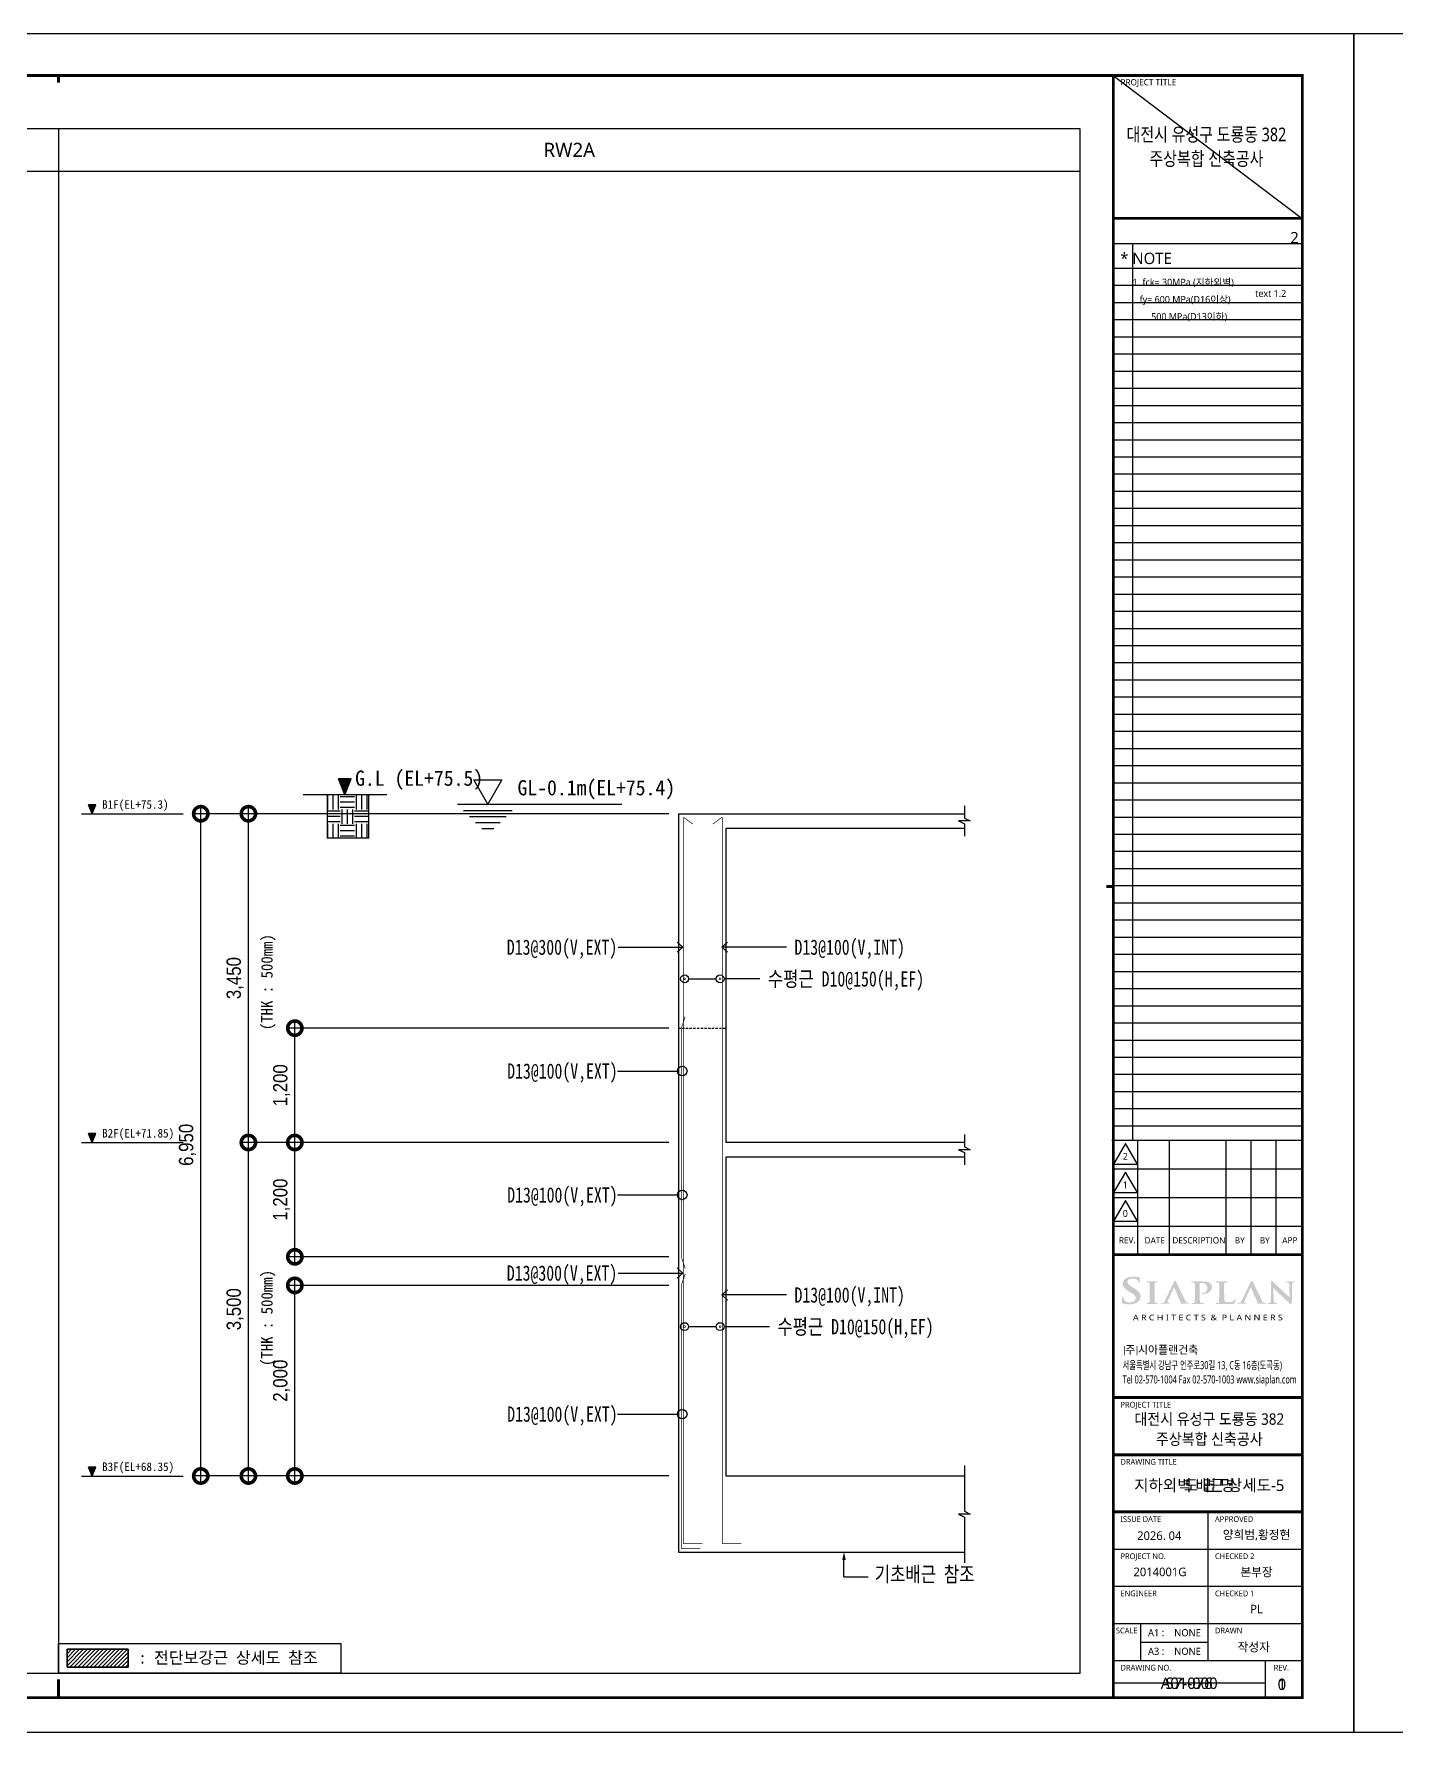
# Model space of a CAD drawing. Header units: millimetres. Extents: x 0 to 252030, y -124740 to 196020.
# Drawn here: x 137382 to 151674, y -71280 to -53460 of the extents above; entities that cross this region are included whole.
import ezdxf
from ezdxf.enums import TextEntityAlignment as Align

# ---------------------------------------------------------------- set-up
doc = ezdxf.new("R2010")
doc.units = ezdxf.units.MM
doc.header["$LTSCALE"] = 30
doc.linetypes.add('H', pattern=[1.3, 0.8, -0.5])
doc.layers.get('DEFPOINTS').update_dxf_attribs({"color": 142})
for name, color, linetype in [('0-LIST.테두리선', 7, 'Continuous'), ('0-SEC1', 3, 'Continuous'), ('0-TEXT', 3, 'Continuous'), ('0-주철근', 2, 'Continuous'), ('0-지시선', 7, 'Continuous'), ('0-해치', 251, 'Continuous'), ('AA-SHEET-TEXT', 3, 'Continuous'), ('S-CON', 2, 'Continuous'), ('S-SYM', 5, 'Continuous'), ('S-철근', 3, 'Continuous'), ('TABLE-1', 3, 'Continuous'), ('TEX', 3, 'Continuous'), ('X-PLAN-B1F$0$A-DIM', 7, 'Continuous'), ('XR-FORM_(도룡동)$0$AA-SHEET', 9, 'Continuous'), ('XR-FORM_(도룡동)$0$Sheet', 7, 'Continuous'), ('XR-FORM_(도룡동)$0$Sheet-text', 3, 'Continuous'), ('XR-FORM_(도룡동)$0$TEXT', 3, 'Continuous')]:
    doc.layers.add(name, color=color, linetype=linetype)
doc.styles.add('X-PLAN-B1F$0$Gdim', font='Dotum.ttf', dxfattribs={"width": 0.9})
doc.styles.add('XR-FORM$0$맑은고딕', font='malgun.ttf')
doc.styles.add('XR-FORM_(도룡동)$0$맑은고딕', font='malgun.ttf')
doc.styles.add('XR-FORM_(도룡동)$0$충북옥천_FORM$0$맑은고딕', font='malgun.ttf')
doc.styles.add('XR-FORM_(도룡동)$1$맑은고딕', font='malgun.ttf')
doc.styles.add('XR-FORM_(도룡동)$2$맑은고딕', font='malgun.ttf')
doc.styles.add('XR-FORM_(도룡동)$3$맑은고딕', font='malgun.ttf')
doc.styles.add('돋음체', font='DotumChe.ttf')
doc.styles.add('맑은 고딕', font='malgun.ttf')
doc.styles.add('맑은고딕', font='malgun.ttf')
doc.dimstyles.new('X-PLAN-B1F$0$Gdim200', dxfattribs={"dimscale": 200, "dimtxt": 3, "dimasz": 6, "dimexe": 1.5, "dimexo": 2, "dimgap": 1, "dimtad": 1, "dimdec": 0, "dimzin": 0, "dimdsep": 46, "dimlunit": 6, "dimtxsty": 'X-PLAN-B1F$0$Gdim', "dimblk": 'X-PLAN-B1F$0$_DotSmall', "dimcen": 1.5, "dimdle": 1.5, "dimclrd": 1, "dimclre": 1, "dimclrt": 256, "dimazin": 0, "dimtfac": 1, "dimtdec": 0, "dimtix": 1, "dimtmove": 2, "dimatfit": 3, "dimldrblk": 'X-PLAN-B1F$0$_DotSmall', "dimfxl": 1.5, "dimtolj": 1, "dimtzin": 0, "dimlwd": -1, "dimlwe": -1, "dimarcsym": 0})

# ---------------------------------------------------------------- blocks, each defined once
blk = doc.blocks.new('XR-FORM_(도룡동)$0$S')
at = {"layer": 'XR-FORM_(도룡동)$0$Sheet'}
h = blk.add_hatch(color=6, dxfattribs=at)
edge = h.paths.add_edge_path()
edge.add_spline(control_points=[(76338, 15545), (76338, 15545), (76295, 15571), (76295, 15571), (76172, 15645), (76132, 15687), (76132, 15744), (76132, 15817), (76203, 15865), (76313, 15865), (76409, 15865), (76454, 15832), (76479, 15807), (76511, 15775), (76518, 15737), (76518, 15729), (76518, 15711), (76524, 15702), (76538, 15702), (76557, 15702), (76559, 15724), (76559, 15744), (76559, 15811), (76562, 15848), (76564, 15870), (76564, 15870), (76565, 15890), (76565, 15890), (76565, 15905), (76548, 15908), (76540, 15909), (76494, 15919), (76430, 15930), (76333, 15930), (76119, 15930), (75970, 15833), (75970, 15695), (75970, 15588), (76037, 15502), (76202, 15401), (76202, 15401), (76273, 15357), (76273, 15357), (76398, 15281), (76423, 15225), (76423, 15165), (76423, 15099), (76352, 15030), (76220, 15030), (76155, 15030), (76041, 15045), (76002, 15150), (75994, 15172), (75988, 15197), (75988, 15211), (75988, 15217), (75988, 15236), (75968, 15236), (75948, 15236), (75946, 15209), (75945, 15201), (75945, 15201), (75945, 15197), (75945, 15197), (75943, 15174), (75938, 15104), (75938, 15040), (75938, 15011), (75943, 15004), (75970, 14994), (76035, 14972), (76103, 14962), (76198, 14962), (76298, 14962), (76379, 14979), (76447, 15013), (76575, 15079), (76595, 15177), (76595, 15230), (76595, 15347), (76528, 15430), (76338, 15545)], knot_values=[0, 0, 0, 0, 1, 1, 1, 2, 2, 2, 3, 3, 3, 4, 4, 4, 5, 5, 5, 6, 6, 6, 7, 7, 7, 8, 8, 8, 9, 9, 9, 10, 10, 10, 11, 11, 11, 12, 12, 12, 13, 13, 13, 14, 14, 14, 15, 15, 15, 16, 16, 16, 17, 17, 17, 18, 18, 18, 19, 19, 19, 20, 20, 20, 21, 21, 21, 22, 22, 22, 23, 23, 23, 24, 24, 24, 25, 25, 25, 26, 26, 26, 27, 27, 27, 27], degree=3, periodic=0)
h = blk.add_hatch(color=6, dxfattribs=at)
edge = h.paths.add_edge_path()
edge.add_spline(control_points=[(77180, 15007), (77180, 15007), (77166, 15007), (77166, 15007), (77156, 15007), (77148, 15007), (77134, 15009), (77098, 15014), (77093, 15029), (77089, 15056), (77084, 15098), (77084, 15641), (77086, 15677), (77089, 15714), (77100, 15725), (77131, 15729), (77143, 15731), (77153, 15732), (77163, 15732), (77163, 15732), (77180, 15732), (77180, 15732), (77188, 15732), (77195, 15739), (77195, 15747), (77195, 15755), (77188, 15761), (77180, 15761), (77180, 15761), (76814, 15761), (76814, 15761), (76806, 15761), (76800, 15755), (76800, 15747), (76800, 15739), (76806, 15732), (76814, 15732), (76814, 15732), (76832, 15732), (76832, 15732), (76847, 15732), (76860, 15730), (76871, 15728), (76897, 15723), (76909, 15710), (76912, 15677), (76912, 15677), (76912, 15677), (76912, 15677), (76914, 15650), (76915, 15103), (76908, 15057), (76904, 15025), (76895, 15014), (76873, 15011), (76858, 15008), (76843, 15007), (76827, 15007), (76826, 15007), (76814, 15007), (76814, 15007), (76806, 15007), (76800, 15000), (76800, 14992), (76800, 14984), (76806, 14977), (76814, 14977), (76814, 14977), (77180, 14977), (77180, 14977), (77188, 14977), (77195, 14984), (77195, 14992), (77195, 15000), (77188, 15007), (77180, 15007)], knot_values=[0, 0, 0, 0, 1, 1, 1, 2, 2, 2, 3, 3, 3, 4, 4, 4, 5, 5, 5, 6, 6, 6, 7, 7, 7, 8, 8, 8, 9, 9, 9, 10, 10, 10, 11, 11, 11, 12, 12, 12, 13, 13, 13, 14, 14, 14, 15, 15, 15, 16, 16, 16, 17, 17, 17, 18, 18, 18, 19, 19, 19, 20, 20, 20, 21, 21, 21, 22, 22, 22, 23, 23, 23, 24, 24, 24, 25, 25, 25, 25], degree=3, periodic=0)
h = blk.add_hatch(color=6, dxfattribs=at)
edge = h.paths.add_edge_path()
edge.add_spline(control_points=[(78289, 15008), (78289, 15008), (78256, 15008), (78256, 15008), (78252, 15008), (78248, 15009), (78243, 15010), (78220, 15014), (78192, 15028), (78158, 15085), (78158, 15085), (77848, 15727), (77836, 15749), (77824, 15773), (77816, 15784), (77802, 15784), (77787, 15784), (77771, 15771), (77757, 15741), (77757, 15741), (77450, 15097), (77450, 15097), (77424, 15042), (77401, 15015), (77350, 15010), (77342, 15009), (77328, 15008), (77317, 15008), (77317, 15008), (77304, 15008), (77304, 15008), (77298, 15008), (77292, 15002), (77292, 14994), (77292, 14987), (77298, 14980), (77304, 14980), (77304, 14980), (77609, 14980), (77609, 14980), (77615, 14980), (77621, 14987), (77621, 14994), (77621, 15002), (77615, 15008), (77609, 15008), (77609, 15008), (77576, 15008), (77576, 15008), (77539, 15008), (77534, 15021), (77534, 15033), (77534, 15044), (77540, 15068), (77552, 15094), (77552, 15094), (77762, 15561), (77762, 15561), (77762, 15561), (78005, 15016), (78004, 15016), (78005, 15014), (78005, 15012), (78004, 15010), (78003, 15008), (78001, 15008), (77998, 15008), (77998, 15008), (77984, 15008), (77984, 15008), (77978, 15008), (77972, 15002), (77972, 14994), (77972, 14987), (77978, 14980), (77984, 14980), (77984, 14980), (78289, 14980), (78289, 14980), (78295, 14980), (78301, 14987), (78301, 14994), (78301, 15002), (78295, 15008), (78289, 15008)], knot_values=[0, 0, 0, 0, 1, 1, 1, 2, 2, 2, 3, 3, 3, 4, 4, 4, 5, 5, 5, 6, 6, 6, 7, 7, 7, 8, 8, 8, 9, 9, 9, 10, 10, 10, 11, 11, 11, 12, 12, 12, 13, 13, 13, 14, 14, 14, 15, 15, 15, 16, 16, 16, 17, 17, 17, 18, 18, 18, 19, 19, 19, 20, 20, 20, 21, 21, 21, 22, 22, 22, 23, 23, 23, 24, 24, 24, 25, 25, 25, 26, 26, 26, 27, 27, 27, 28, 28, 28, 28], degree=3, periodic=0)
h = blk.add_hatch(color=250, dxfattribs=at)
edge = h.paths.add_edge_path()
edge.add_spline(control_points=[(78762, 15355), (78740, 15355), (78721, 15354), (78721, 15339), (78721, 15329), (78732, 15327), (78739, 15326), (78739, 15326), (78761, 15325), (78768, 15325), (78956, 15325), (79092, 15431), (79092, 15577), (79092, 15629), (79059, 15678), (79025, 15703), (79003, 15719), (78945, 15762), (78781, 15762), (78781, 15762), (78772, 15762), (78771, 15762), (78771, 15762), (78376, 15762), (78376, 15762), (78367, 15762), (78360, 15756), (78360, 15748), (78360, 15740), (78367, 15734), (78376, 15734), (78376, 15734), (78423, 15734), (78423, 15734), (78429, 15733), (78435, 15733), (78438, 15732), (78480, 15725), (78488, 15709), (78491, 15677), (78491, 15677), (78491, 15677), (78491, 15677), (78493, 15651), (78494, 15108), (78487, 15062), (78481, 15030), (78474, 15013), (78453, 15010), (78437, 15007), (78422, 15006), (78407, 15006), (78406, 15006), (78396, 15006), (78396, 15006), (78387, 15006), (78380, 14999), (78380, 14991), (78380, 14983), (78387, 14977), (78396, 14977), (78396, 14977), (78791, 14977), (78791, 14977), (78800, 14977), (78807, 14983), (78807, 14991), (78807, 14999), (78800, 15006), (78791, 15006), (78791, 15006), (78781, 15006), (78781, 15006), (78761, 15006), (78733, 15008), (78715, 15010), (78681, 15013), (78672, 15031), (78668, 15061), (78662, 15105), (78662, 15684), (78662, 15690), (78662, 15699), (78664, 15704), (78669, 15705), (78679, 15708), (78707, 15709), (78729, 15709), (78757, 15709), (78810, 15704), (78857, 15670), (78924, 15623), (78931, 15562), (78931, 15520), (78931, 15418), (78833, 15355), (78762, 15355)], knot_values=[0, 0, 0, 0, 1, 1, 1, 2, 2, 2, 3, 3, 3, 4, 4, 4, 5, 5, 5, 6, 6, 6, 7, 7, 7, 8, 8, 8, 9, 9, 9, 10, 10, 10, 11, 11, 11, 12, 12, 12, 13, 13, 13, 14, 14, 14, 15, 15, 15, 16, 16, 16, 17, 17, 17, 18, 18, 18, 19, 19, 19, 20, 20, 20, 21, 21, 21, 22, 22, 22, 23, 23, 23, 24, 24, 24, 25, 25, 25, 26, 26, 26, 27, 27, 27, 28, 28, 28, 29, 29, 29, 30, 30, 30, 31, 31, 31, 32, 32, 32, 32], degree=3, periodic=0)
h = blk.add_hatch(color=250, dxfattribs=at)
edge = h.paths.add_edge_path()
edge.add_spline(control_points=[(79896, 15147), (79880, 15147), (79878, 15134), (79877, 15128), (79875, 15109), (79860, 15082), (79845, 15069), (79815, 15043), (79768, 15042), (79696, 15042), (79592, 15042), (79561, 15049), (79541, 15063), (79541, 15063), (79541, 15063), (79541, 15063), (79522, 15076), (79515, 15314), (79515, 15460), (79515, 15617), (79515, 15645), (79518, 15677), (79521, 15714), (79532, 15724), (79562, 15729), (79578, 15731), (79599, 15732), (79612, 15732), (79620, 15732), (79633, 15732), (79638, 15739), (79640, 15742), (79641, 15745), (79641, 15748), (79641, 15756), (79634, 15762), (79626, 15762), (79626, 15762), (79235, 15762), (79235, 15762), (79226, 15762), (79220, 15756), (79220, 15748), (79220, 15743), (79222, 15738), (79227, 15736), (79227, 15735), (79229, 15735), (79229, 15734), (79235, 15732), (79243, 15732), (79247, 15732), (79265, 15732), (79280, 15731), (79290, 15729), (79331, 15722), (79340, 15709), (79342, 15677), (79344, 15651), (79345, 15108), (79338, 15062), (79332, 15030), (79326, 15013), (79304, 15010), (79290, 15007), (79276, 15006), (79262, 15006), (79262, 15006), (79245, 15006), (79245, 15006), (79237, 15006), (79230, 14999), (79230, 14991), (79230, 14983), (79237, 14977), (79245, 14977), (79245, 14977), (79615, 14977), (79615, 14977), (79615, 14977), (79805, 14976), (79805, 14976), (79874, 14976), (79882, 14981), (79891, 15006), (79901, 15036), (79910, 15113), (79910, 15125), (79910, 15135), (79910, 15147), (79896, 15147)], knot_values=[0, 0, 0, 0, 1, 1, 1, 2, 2, 2, 3, 3, 3, 4, 4, 4, 5, 5, 5, 6, 6, 6, 7, 7, 7, 8, 8, 8, 9, 9, 9, 10, 10, 10, 11, 11, 11, 12, 12, 12, 13, 13, 13, 14, 14, 14, 15, 15, 15, 16, 16, 16, 17, 17, 17, 18, 18, 18, 19, 19, 19, 20, 20, 20, 21, 21, 21, 22, 22, 22, 23, 23, 23, 24, 24, 24, 25, 25, 25, 26, 26, 26, 27, 27, 27, 28, 28, 28, 29, 29, 29, 30, 30, 30, 30], degree=3, periodic=0)
h = blk.add_hatch(color=250, dxfattribs=at)
edge = h.paths.add_edge_path()
edge.add_spline(control_points=[(80974, 15008), (80974, 15008), (80942, 15008), (80942, 15008), (80937, 15008), (80933, 15009), (80928, 15010), (80905, 15014), (80878, 15028), (80843, 15085), (80843, 15085), (80533, 15727), (80521, 15749), (80509, 15773), (80501, 15784), (80487, 15784), (80472, 15784), (80457, 15771), (80442, 15741), (80442, 15741), (80135, 15097), (80135, 15097), (80109, 15042), (80086, 15015), (80035, 15010), (80027, 15009), (80013, 15008), (80002, 15008), (80002, 15008), (79989, 15008), (79989, 15008), (79983, 15008), (79977, 15002), (79977, 14994), (79977, 14987), (79983, 14980), (79989, 14980), (79989, 14980), (80294, 14980), (80294, 14980), (80300, 14980), (80306, 14987), (80306, 14994), (80306, 15002), (80300, 15008), (80294, 15008), (80294, 15008), (80261, 15008), (80261, 15008), (80224, 15008), (80219, 15021), (80219, 15033), (80219, 15044), (80225, 15068), (80237, 15094), (80237, 15094), (80447, 15561), (80447, 15561), (80447, 15561), (80690, 15016), (80690, 15016), (80690, 15014), (80690, 15012), (80689, 15010), (80688, 15008), (80686, 15008), (80683, 15008), (80683, 15008), (80669, 15008), (80669, 15008), (80663, 15008), (80657, 15002), (80657, 14994), (80657, 14987), (80663, 14980), (80669, 14980), (80669, 14980), (80974, 14980), (80974, 14980), (80980, 14980), (80986, 14987), (80986, 14994), (80986, 15002), (80980, 15008), (80974, 15008)], knot_values=[0, 0, 0, 0, 1, 1, 1, 2, 2, 2, 3, 3, 3, 4, 4, 4, 5, 5, 5, 6, 6, 6, 7, 7, 7, 8, 8, 8, 9, 9, 9, 10, 10, 10, 11, 11, 11, 12, 12, 12, 13, 13, 13, 14, 14, 14, 15, 15, 15, 16, 16, 16, 17, 17, 17, 18, 18, 18, 19, 19, 19, 20, 20, 20, 21, 21, 21, 22, 22, 22, 23, 23, 23, 24, 24, 24, 25, 25, 25, 26, 26, 26, 27, 27, 27, 28, 28, 28, 28], degree=3, periodic=0)
h = blk.add_hatch(color=250, dxfattribs=at)
edge = h.paths.add_edge_path()
edge.add_spline(control_points=[(81976, 15761), (81976, 15761), (81692, 15761), (81692, 15761), (81686, 15761), (81681, 15755), (81681, 15747), (81681, 15739), (81686, 15732), (81692, 15732), (81692, 15732), (81700, 15732), (81702, 15732), (81718, 15732), (81744, 15732), (81760, 15726), (81783, 15717), (81794, 15705), (81795, 15641), (81795, 15641), (81806, 15233), (81806, 15224), (81806, 15224), (81806, 15202), (81806, 15202), (81797, 15210), (81212, 15762), (81212, 15762), (81199, 15775), (81187, 15784), (81176, 15784), (81158, 15784), (81158, 15750), (81158, 15740), (81158, 15740), (81148, 15134), (81148, 15134), (81147, 15045), (81143, 15018), (81117, 15011), (81101, 15006), (81079, 15006), (81068, 15006), (81067, 15006), (81057, 15006), (81057, 15006), (81051, 15006), (81046, 14999), (81046, 14991), (81046, 14983), (81051, 14976), (81057, 14976), (81057, 14976), (81353, 14976), (81353, 14976), (81359, 14976), (81364, 14983), (81364, 14991), (81364, 14999), (81359, 15006), (81353, 15006), (81353, 15006), (81342, 15006), (81340, 15006), (81324, 15006), (81303, 15006), (81284, 15013), (81268, 15018), (81251, 15035), (81248, 15122), (81248, 15122), (81237, 15522), (81236, 15534), (81241, 15530), (81780, 15014), (81821, 14978), (81833, 14966), (81851, 14966), (81864, 14966), (81880, 14966), (81882, 14986), (81882, 15002), (81882, 15002), (81894, 15649), (81894, 15649), (81895, 15706), (81903, 15722), (81931, 15729), (81944, 15732), (81952, 15732), (81963, 15732), (81965, 15732), (81976, 15732), (81976, 15732), (81982, 15732), (81987, 15739), (81987, 15747), (81987, 15755), (81982, 15761), (81976, 15761)], knot_values=[0, 0, 0, 0, 1, 1, 1, 2, 2, 2, 3, 3, 3, 4, 4, 4, 5, 5, 5, 6, 6, 6, 7, 7, 7, 8, 8, 8, 9, 9, 9, 10, 10, 10, 11, 11, 11, 12, 12, 12, 13, 13, 13, 14, 14, 14, 15, 15, 15, 16, 16, 16, 17, 17, 17, 18, 18, 18, 19, 19, 19, 20, 20, 20, 21, 21, 21, 22, 22, 22, 23, 23, 23, 24, 24, 24, 25, 25, 25, 26, 26, 26, 27, 27, 27, 28, 28, 28, 29, 29, 29, 30, 30, 30, 31, 31, 31, 32, 32, 32, 33, 33, 33, 33], degree=3, periodic=0)
at = {"layer": 'DEFPOINTS'}
for p, q in [((75750, 52950), (82250, 52950)), ((75640, 52073), (82226, 52073)), ((76315, 52073), (76315, 20700)), ((82250, 51196), (75640, 51196)), ((82250, 50596), (75640, 50596)), ((82250, 49996), (75640, 49996)), ((82250, 49396), (75640, 49396)), ((82250, 48796), (75640, 48796)), ((82250, 48196), (75640, 48196)), ((82250, 47596), (75640, 47596)), ((82250, 46996), (75640, 46996)), ((82250, 46396), (75640, 46396)), ((82250, 45796), (75640, 45796)), ((82250, 45196), (75640, 45196)), ((82250, 44596), (75640, 44596)), ((82250, 43996), (75640, 43996)), ((82250, 43396), (75640, 43396)), ((82250, 42796), (75640, 42796)), ((82250, 42196), (75640, 42196)), ((82250, 41596), (75640, 41596)), ((82250, 40996), (75640, 40996)), ((82250, 40396), (75640, 40396)), ((82250, 39796), (75640, 39796)), ((82250, 39196), (75640, 39196)), ((82250, 38596), (75640, 38596)), ((82250, 37996), (75640, 37996)), ((82250, 37396), (75640, 37396)), ((82250, 36796), (75640, 36796)), ((82250, 36196), (75640, 36196)), ((82250, 35596), (75640, 35596)), ((82250, 34996), (75640, 34996)), ((82250, 34396), (75640, 34396)), ((82250, 33796), (75640, 33796)), ((82250, 33196), (75640, 33196)), ((82250, 32596), (75640, 32596)), ((82250, 31996), (75640, 31996)), ((82250, 31396), (75640, 31396)), ((82250, 30796), (75640, 30796)), ((82250, 30196), (75640, 30196)), ((82250, 29596), (75640, 29596)), ((82250, 28996), (75640, 28996)), ((82250, 28396), (75640, 28396)), ((82250, 27796), (75640, 27796)), ((82250, 27196), (75640, 27196)), ((82250, 26596), (75640, 26596)), ((82250, 25996), (75640, 25996)), ((82250, 25396), (75640, 25396)), ((82250, 24796), (75640, 24796)), ((82250, 24196), (75640, 24196)), ((82250, 23596), (75640, 23596)), ((82250, 22996), (75640, 22996)), ((82250, 22396), (75640, 22396)), ((82250, 21796), (75640, 21796)), ((82250, 21196), (75640, 21196)), ((80950, 1706), (75640, 1706))]:
    blk.add_line(p, q, dxfattribs=at)
at = {"layer": 'XR-FORM_(도룡동)$0$AA-SHEET', "const_width": 99.9}
blk.add_lwpolyline([(75750, 52950), (82250, 52950)], dxfattribs=at)
at = {"layer": 'XR-FORM_(도룡동)$0$Sheet'}
for p, q in [((75590, 20700), (82204, 20700)), ((76490, 20700), (76490, 16700)), ((77590, 20700), (77590, 16700)), ((79575, 20700), (79575, 16700)), ((80450, 20700), (80450, 16700)), ((81325, 20700), (81325, 16700)), ((75640, 19700), (82254, 19700)), ((75640, 18700), (82254, 18700)), ((75640, 17700), (82254, 17700)), ((78945, 7700), (78945, 2500)), ((75640, 6400), (82250, 6400)), ((75640, 5100), (82250, 5100)), ((75640, 3800), (82250, 3800)), ((76591, 3798), (76591, 2500)), ((76591, 3149), (78945, 3149)), ((75640, 2500), (82250, 2500)), ((80950, 2500), (80950, 1200))]:
    blk.add_line(p, q, dxfattribs=at)
at = {"layer": 'XR-FORM_(도룡동)$0$Sheet', "const_width": 100}
blk.add_lwpolyline([(1850, 57950), (82250, 57950), (82250, 1200), (1850, 1200)], close=True, dxfattribs=at)
at = {"layer": 'XR-FORM_(도룡동)$0$Sheet', "linetype": 'Continuous', "const_width": 100}
for points in [[(38745, 57950), (38745, 57700)], [(2100, 29575), (1850, 29575)], [(75640, 29575), (75390, 29575)], [(38745, 1846), (38745, 1200)]]:
    blk.add_lwpolyline(points, dxfattribs=at)
at = {"layer": 'XR-FORM_(도룡동)$0$Sheet', "const_width": 100}
for points in [[(75640, 57950), (75640, 1200)], [(75640, 52950), (82250, 52950)], [(75640, 16700), (82250, 16700)], [(75640, 11700), (82250, 11700)], [(75640, 9700), (82250, 9700)], [(75640, 7700), (82250, 7700)]]:
    blk.add_lwpolyline(points, dxfattribs=at)
at = {"layer": 'XR-FORM_(도룡동)$0$Sheet'}
for points in [[(76065, 20589), (75650, 19869), (76481, 19869)], [(76065, 19589), (75650, 18869), (76481, 18869)], [(76065, 18589), (75650, 17869), (76481, 17869)]]:
    blk.add_lwpolyline(points, close=True, dxfattribs=at)
at = {"layer": 'XR-FORM_(도룡동)$0$Sheet', "color": 3, "const_width": 28}
for points in [[(76026, 13508), (76026, 13172)], [(76466, 13508), (76466, 13172)]]:
    blk.add_lwpolyline(points, dxfattribs=at)
at = {"layer": 'DEFPOINTS', "style": 'XR-FORM_(도룡동)$3$맑은고딕'}
blk.add_text('2', height=400, dxfattribs=at).set_placement((82126, 52273), align=Align.MIDDLE_RIGHT)
blk.add_text('text 1.2', height=240, dxfattribs=at).set_placement((80599, 50202))
blk.add_text('도 면 명', height=400, dxfattribs=at).set_placement((78996, 8633), align=Align.MIDDLE_CENTER)
at = {"layer": 'XR-FORM_(도룡동)$0$Sheet', "style": 'XR-FORM_(도룡동)$3$맑은고딕'}
for s, height, p in [('PROJECT TITLE', 220, (75890, 57600)), ('PROJECT TITLE', 200, (75890, 11350)), ('DRAWING TITLE', 200, (75890, 9350)), ('ISSUE DATE', 200, (75890, 7350)), ('APPROVED', 200, (79195, 7350)), ('PROJECT NO. ', 200, (75890, 6050)), ('CHECKED 2 ', 200, (79195, 6050)), ('ENGINEER', 200, (75890, 4750)), ('CHECKED 1 ', 200, (79195, 4750)), ('SCALE', 200, (75730, 3450)), ('DRAWN', 200, (79195, 3450)), ('DRAWING NO.', 200, (75890, 2150)), ('REV.', 200, (81250, 2150))]:
    blk.add_text(s, height=height, dxfattribs=at).set_placement(p)
for s, height, p in [('2', 240, (76059, 20140)), ('1', 240, (76059, 19140)), ('0', 240, (76059, 18140)), (' REV.', 220, (76090, 17200)), ('DATE', 220, (77090, 17200)), ('DESCRIPTION', 220, (78632, 17200)), ('BY', 220, (80062, 17200)), ('BY', 220, (80938, 17200)), ('APP', 220, (81812, 17200))]:
    blk.add_text(s, height=height, dxfattribs=at).set_placement(p, align=Align.MIDDLE)
at = {"layer": 'XR-FORM_(도룡동)$0$Sheet', "color": 3, "style": 'XR-FORM_(도룡동)$3$맑은고딕', "width": 1.2}
blk.add_text('A R C H I T E C T S  &  P L A N N E R S', height=200, dxfattribs=at).set_placement((78947, 14500), align=Align.MIDDLE_CENTER)
at = {"layer": 'XR-FORM_(도룡동)$0$Sheet', "color": 3, "style": 'XR-FORM_(도룡동)$3$맑은고딕'}
blk.add_text('주 시아플랜건축', height=280, dxfattribs=at).set_placement((76057, 13372), align=Align.MIDDLE_LEFT)
at = {"layer": 'XR-FORM_(도룡동)$0$Sheet', "color": 3, "style": 'XR-FORM_(도룡동)$3$맑은고딕', "width": 0.65}
for s, p in [('Tel 02-570-1004 Fax 02-570-1003 www.siaplan.com', (75966, 12333)), ('서울특별시 강남구 언주로30길 13, C동 16층(도곡동)', (75966, 12833))]:
    blk.add_text(s, height=280, dxfattribs=at).set_placement(p, align=Align.MIDDLE_LEFT)
at = {"layer": 'XR-FORM_(도룡동)$0$Sheet-text', "style": 'XR-FORM_(도룡동)$3$맑은고딕'}
blk.add_text('* NOTE', height=400, dxfattribs=at).set_placement((75881, 51550), align=Align.MIDDLE_LEFT)
at = {"layer": 'XR-FORM_(도룡동)$0$TEXT'}
for s, height, style, p in [('2026. 04', 300, 'XR-FORM_(도룡동)$3$맑은고딕', (77247, 6870)), ('A1 : ', 250, 'XR-FORM_(도룡동)$0$충북옥천_FORM$0$맑은고딕', (77179, 3474)), ('A3 : ', 250, 'XR-FORM_(도룡동)$0$충북옥천_FORM$0$맑은고딕', (77179, 2825))]:
    blk.add_text(s, height=height, dxfattribs=dict(at, style=style)).set_placement(p, align=Align.MIDDLE_CENTER)
at = {"layer": 'XR-FORM_(도룡동)$0$TEXT', "style": 'XR-FORM_(도룡동)$3$맑은고딕'}
blk.add_text('양희범,황정현', height=300, dxfattribs=at).set_placement((80649, 6901), align=Align.MIDDLE)
blk = doc.blocks.new('XR-FORM_(도룡동)', base_point=(101.33, -56114.51))
at = {"layer": 'DEFPOINTS'}
blk.add_line((377.95, 289.75), (411, 264.75), dxfattribs=at)
blk.add_lwpolyline([(0, 0), (420, 0), (420, 297), (0, 297)], close=True, dxfattribs=at)
at = {"xscale": 0.005, "yscale": 0.005, "zscale": 0.005}
blk.add_blockref('XR-FORM_(도룡동)$0$S', (-0.25, 0), dxfattribs=at)
at = {"layer": 'DEFPOINTS', "style": 'XR-FORM_(도룡동)$3$맑은고딕'}
for s, p in [('2014001G', (386.1, 28.01)), ('본부장', (402.99, 28.01)), ('PL', (402.99, 21.51))]:
    blk.add_text(s, height=1.5, dxfattribs=at).set_placement(p, align=Align.MIDDLE)
for p in [(393.26, 17.37), (393.26, 14.12)]:
    blk.add_text('NONE', height=1.25, dxfattribs=at).set_placement(p, align=Align.MIDDLE_RIGHT)
for s, height, p in [('작성자', 1.5, (402.51, 14.85)), ('A01-000', 2, (391.22, 8.53))]:
    blk.add_text(s, height=height, dxfattribs=at).set_placement(p, align=Align.MIDDLE_CENTER)
at = {"layer": 'XR-FORM_(도룡동)$0$Sheet-text', "style": 'XR-FORM_(도룡동)$3$맑은고딕', "width": 0.8}
for s, p in [('대전시 유성구 도룡동 382', (394.23, 279.42)), ('주상복합 신축공사', (394.23, 275.17))]:
    blk.add_text(s, height=2.4, dxfattribs=at).set_placement(p, align=Align.MIDDLE_CENTER)
at = {"layer": 'XR-FORM_(도룡동)$0$TEXT', "style": 'XR-FORM_(도룡동)$3$맑은고딕', "width": 0.9}
for s, p in [('대전시 유성구 도룡동 382', (394.73, 54.74)), ('주상복합 신축공사', (394.73, 51.24))]:
    blk.add_text(s, height=2, dxfattribs=at).set_placement(p, align=Align.MIDDLE_CENTER)
at = {"layer": 'XR-FORM_(도룡동)$0$TEXT', "style": 'XR-FORM_(도룡동)$3$맑은고딕'}
blk.add_text('1', height=2, dxfattribs=at).set_placement((407.43, 8.35), align=Align.MIDDLE_CENTER)
blk = doc.blocks.new('SOIL LEVEL')
at = {"layer": 'S-SYM'}
for p, q in [((1567, 1135), (-629, 1135)), ((20, 750), (20, 1125)), ((161, 750), (161, 1125)), ((301, 750), (301, 1125)), ((723, 1078), (348, 1078)), ((723, 938), (348, 938)), ((395, 1125), (395, 1135)), ((536, 1125), (536, 1135)), ((676, 1125), (676, 1135)), ((770, 750), (770, 1125)), ((911, 750), (911, 1125)), ((1051, 750), (1051, 1125)), ((348, 703), (0, 703)), ((348, 563), (0, 563)), ((723, 797), (348, 797)), ((395, 375), (395, 750)), ((536, 375), (536, 750)), ((676, 375), (676, 750)), ((1098, 703), (723, 703)), ((1098, 563), (723, 563)), ((348, 422), (0, 422)), ((20, 0), (20, 375)), ((161, 0), (161, 375)), ((301, 0), (301, 375)), ((723, 328), (348, 328)), ((723, 188), (348, 188)), ((723, 47), (348, 47)), ((1098, 422), (723, 422)), ((770, 0), (770, 375)), ((911, 0), (911, 375)), ((1051, 0), (1051, 375))]:
    blk.add_line(p, q, dxfattribs=at)
blk.add_lwpolyline([(1098, 1135), (0, 1135), (0, 0), (1098, 0)], close=True, dxfattribs=at)
blk = doc.blocks.new('WATER LEVEL')
at = {"layer": 'S-SYM'}
for p, q in [((-800, 0), (800, 0)), ((-640, -160), (640, -160)), ((-480, -320), (480, -320)), ((-320, -480), (320, -480)), ((-160, -640), (160, -640))]:
    blk.add_line(p, q, dxfattribs=at)
blk.add_lwpolyline([(0, 0), (-370, 640), (370, 640), (0, 0)], dxfattribs=at)
blk = doc.blocks.new('X-PLAN-B1F$0$_DotSmall')
at = {"color": 0, "linetype": 'ByBlock', "const_width": 0.5}
blk.add_lwpolyline([(-0.0625, 0, 1), (0.0625, 0, 1)], format="xyb", close=True, dxfattribs=at)
blk = doc.blocks.new('*D1424')
at = {"layer": 'DEFPOINTS', "color": 0, "transparency": 16777216}
for p in [(139632, -61643), (144144, -61643), (144144, -65093)]:
    blk.add_point(p, dxfattribs=at)
at = {"layer": 'X-PLAN-B1F$0$A-DIM', "color": 1, "transparency": 16777216}
for p, q in [((144044, -61643), (139557, -61643)), ((139632, -65168), (139632, -61568)), ((144044, -65093), (139557, -65093))]:
    blk.add_line(p, q, dxfattribs=at)
at = {"layer": 'X-PLAN-B1F$0$A-DIM', "color": 1, "transparency": 16777216, "xscale": 300, "yscale": 300, "zscale": 300}
for p, rotation in [((139632, -61643), 90), ((139632, -65093), 270)]:
    blk.add_blockref('X-PLAN-B1F$0$_DotSmall', p, dxfattribs=dict(at, rotation=rotation))
at = {"layer": 'X-PLAN-B1F$0$A-DIM', "transparency": 16777216, "insert": (139492, -63368), "char_height": 150, "attachment_point": 5, "rotation": 90, "style": 'X-PLAN-B1F$0$Gdim'}
blk.add_mtext('\\A1;3,450', dxfattribs=at)
blk = doc.blocks.new('*D1425')
at = {"layer": 'DEFPOINTS', "color": 0, "transparency": 16777216}
for p in [(140119, -63893), (144144, -63893), (144144, -65093)]:
    blk.add_point(p, dxfattribs=at)
at = {"layer": 'X-PLAN-B1F$0$A-DIM', "color": 1, "transparency": 16777216}
for p, q in [((144044, -63893), (140044, -63893)), ((140119, -65168), (140119, -63818)), ((144044, -65093), (140044, -65093))]:
    blk.add_line(p, q, dxfattribs=at)
at = {"layer": 'X-PLAN-B1F$0$A-DIM', "color": 1, "transparency": 16777216, "xscale": 300, "yscale": 300, "zscale": 300}
for p, rotation in [((140119, -63893), 90), ((140119, -65093), 270)]:
    blk.add_blockref('X-PLAN-B1F$0$_DotSmall', p, dxfattribs=dict(at, rotation=rotation))
at = {"layer": 'X-PLAN-B1F$0$A-DIM', "transparency": 16777216, "insert": (139980, -64493), "char_height": 150, "attachment_point": 5, "rotation": 90, "style": 'X-PLAN-B1F$0$Gdim'}
blk.add_mtext('\\A1;1,200', dxfattribs=at)
blk = doc.blocks.new('*D1426')
at = {"layer": 'DEFPOINTS', "color": 0, "transparency": 16777216}
for p in [(139632, -65093), (144144, -65093), (144144, -68593)]:
    blk.add_point(p, dxfattribs=at)
at = {"layer": 'X-PLAN-B1F$0$A-DIM', "color": 1, "transparency": 16777216}
for p, q in [((139632, -68668), (139632, -65018)), ((144044, -65093), (139557, -65093)), ((144044, -68593), (139557, -68593))]:
    blk.add_line(p, q, dxfattribs=at)
at = {"layer": 'X-PLAN-B1F$0$A-DIM', "color": 1, "transparency": 16777216, "xscale": 300, "yscale": 300, "zscale": 300}
for p, rotation in [((139632, -65093), 90), ((139632, -68593), 270)]:
    blk.add_blockref('X-PLAN-B1F$0$_DotSmall', p, dxfattribs=dict(at, rotation=rotation))
at = {"layer": 'X-PLAN-B1F$0$A-DIM', "transparency": 16777216, "insert": (139492, -66843), "char_height": 150, "attachment_point": 5, "rotation": 90, "style": 'X-PLAN-B1F$0$Gdim'}
blk.add_mtext('\\A1;3,500', dxfattribs=at)
blk = doc.blocks.new('*D1427')
at = {"layer": 'DEFPOINTS', "color": 0, "transparency": 16777216}
for p in [(139132, -61643), (144144, -61643), (144144, -68593)]:
    blk.add_point(p, dxfattribs=at)
at = {"layer": 'X-PLAN-B1F$0$A-DIM', "color": 1, "transparency": 16777216}
for p, q in [((144044, -61643), (139057, -61643)), ((139132, -68668), (139132, -61568)), ((144044, -68593), (139057, -68593))]:
    blk.add_line(p, q, dxfattribs=at)
at = {"layer": 'X-PLAN-B1F$0$A-DIM', "color": 1, "transparency": 16777216, "xscale": 300, "yscale": 300, "zscale": 300}
for p, rotation in [((139132, -61643), 90), ((139132, -68593), 270)]:
    blk.add_blockref('X-PLAN-B1F$0$_DotSmall', p, dxfattribs=dict(at, rotation=rotation))
at = {"layer": 'X-PLAN-B1F$0$A-DIM', "transparency": 16777216, "insert": (138992, -65118), "char_height": 150, "attachment_point": 5, "rotation": 90, "style": 'X-PLAN-B1F$0$Gdim'}
blk.add_mtext('\\A1;6,950', dxfattribs=at)
blk = doc.blocks.new('*D1428')
at = {"layer": 'DEFPOINTS', "color": 0, "transparency": 16777216}
for p in [(140119, -65093), (144144, -65093), (144144, -66293)]:
    blk.add_point(p, dxfattribs=at)
at = {"layer": 'X-PLAN-B1F$0$A-DIM', "color": 1, "transparency": 16777216}
for p, q in [((140119, -66368), (140119, -65018)), ((144044, -65093), (140044, -65093)), ((144044, -66293), (140044, -66293))]:
    blk.add_line(p, q, dxfattribs=at)
at = {"layer": 'X-PLAN-B1F$0$A-DIM', "color": 1, "transparency": 16777216, "xscale": 300, "yscale": 300, "zscale": 300}
for p, rotation in [((140119, -65093), 90), ((140119, -66293), 270)]:
    blk.add_blockref('X-PLAN-B1F$0$_DotSmall', p, dxfattribs=dict(at, rotation=rotation))
at = {"layer": 'X-PLAN-B1F$0$A-DIM', "transparency": 16777216, "insert": (139980, -65693), "char_height": 150, "attachment_point": 5, "rotation": 90, "style": 'X-PLAN-B1F$0$Gdim'}
blk.add_mtext('\\A1;1,200', dxfattribs=at)
blk = doc.blocks.new('*D1429')
at = {"layer": 'DEFPOINTS', "color": 0, "transparency": 16777216}
for p in [(140119, -66593), (144144, -66593), (144144, -68593)]:
    blk.add_point(p, dxfattribs=at)
at = {"layer": 'X-PLAN-B1F$0$A-DIM', "color": 1, "transparency": 16777216}
for p, q in [((144044, -66593), (140044, -66593)), ((140119, -68668), (140119, -66518)), ((144044, -68593), (140044, -68593))]:
    blk.add_line(p, q, dxfattribs=at)
at = {"layer": 'X-PLAN-B1F$0$A-DIM', "color": 1, "transparency": 16777216, "xscale": 300, "yscale": 300, "zscale": 300}
for p, rotation in [((140119, -66593), 90), ((140119, -68593), 270)]:
    blk.add_blockref('X-PLAN-B1F$0$_DotSmall', p, dxfattribs=dict(at, rotation=rotation))
at = {"layer": 'X-PLAN-B1F$0$A-DIM', "transparency": 16777216, "insert": (139980, -67593), "char_height": 150, "attachment_point": 5, "rotation": 90, "style": 'X-PLAN-B1F$0$Gdim'}
blk.add_mtext('\\A1;2,000', dxfattribs=at)

msp = doc.modelspace()

# ---------------------------------------------------------------- hatches: boundary and pattern name
at = {"layer": '0-지시선'}
for points in [[(140644.44315, -61443.49769), (140578.76496, -61277.03892), (140710.12135, -61277.03892)], [(137992.72583, -61643.49769), (137955.78185, -61549.86464), (138029.66982, -61549.86464)], [(137992.72583, -65093.49769), (137955.78185, -64999.86464), (138029.66982, -64999.86464)], [(137992.72583, -68593.49769), (137955.78185, -68499.86464), (138029.66982, -68499.86464)]]:
    msp.add_hatch(color=256, dxfattribs=at).paths.add_polyline_path(points)
at = {"layer": '0-해치'}
h = msp.add_hatch(dxfattribs=at)
h.set_pattern_fill('ANSI31', color=256, scale=9.311546)
h.set_pattern_definition([(45, (109121.846, -50567.454), (-20.905017, 20.905017), [])])
h.paths.add_polyline_path([(137729.31036, -70598.07391), (138370.20983, -70598.07391), (138370.20983, -70411.65541), (137729.31036, -70411.65541)])

# ---------------------------------------------------------------- linework, layer by layer
at = {"layer": '0-LIST.테두리선', "ltscale": 3}
msp.add_lwpolyline([(137638.50014, -70349.22075), (140601.5478, -70349.22075), (140601.5478, -70660.50857), (137638.50014, -70660.50857)], close=True, dxfattribs=at)
at = {"layer": '0-주철근', "const_width": 7}
for points in [[(144194.44315, -69304.50804), (144194.44315, -61689.49769, -0.6159634636), (144204.0143, -61684.67618), (144294.42539, -61751.64089)], [(144504.46092, -61751.64089), (144594.87201, -61684.67618, -0.6159634636), (144604.44315, -61689.49769), (144604.44315, -69298.50804, 0.4142135624), (144610.44315, -69304.50804), (144804.44315, -69304.50804)]]:
    msp.add_lwpolyline(points, format="xyb", dxfattribs=at)
for points in [[(144200.3595, -63375.78132, 1), (144218.3595, -63375.78132, 1)], [(144590.57719, -63375.78132, -1), (144572.57719, -63375.78132, -1)], [(144200.3595, -67025.78132, 1), (144218.3595, -67025.78132, 1)], [(144590.57719, -67025.78132, -1), (144572.57719, -67025.78132, -1)]]:
    msp.add_lwpolyline(points, format="xyb", close=True, dxfattribs=at)
for points in [[(144214.47199, -63771.99597), (144174.44315, -63893.49769), (144174.44315, -66293.49769), (144214.47199, -66414.99941)], [(144604.44315, -69304.50804), (144604.44315, -65043.49769)], [(144214.47199, -66471.99597), (144174.44315, -66593.49769), (144174.44315, -69354.50804)], [(144194.44315, -69304.50804), (144394.44315, -69304.50804)], [(144174.44315, -69354.50804), (144374.44315, -69354.50804)]]:
    msp.add_lwpolyline(points, dxfattribs=at)
at = {"layer": '0-지시선'}
for p, q in [((140710.12135, -61277.03892), (140578.76496, -61277.03892)), ((140644.44315, -61443.49769), (140578.76496, -61277.03892)), ((140644.44315, -61443.49769), (140710.12135, -61277.03892)), ((137880.22583, -61643.49769), (138948.97583, -61643.49769)), ((138029.66982, -61549.86464), (137955.78185, -61549.86464)), ((137992.72583, -61643.49769), (137955.78185, -61549.86464)), ((137992.72583, -61643.49769), (138029.66982, -61549.86464)), ((143511.75971, -63043.49769), (144190.46835, -63043.49769)), ((145279.17698, -63043.49769), (144600.46835, -63043.49769)), ((144251.13432, -63375.78132), (144539.80238, -63375.78132)), ((144999.17698, -63376.26163), (144623.34925, -63376.26163)), ((143505.73452, -64343.49769), (144134.44315, -64343.49769)), ((138029.66982, -64999.86464), (137955.78185, -64999.86464)), ((137992.72583, -65093.49769), (137955.78185, -64999.86464)), ((137992.72583, -65093.49769), (138029.66982, -64999.86464)), ((137880.22583, -65093.49769), (138948.97583, -65093.49769)), ((143505.73452, -65643.49769), (144134.44315, -65643.49769)), ((143511.75971, -66463.49769), (144190.46835, -66463.49769)), ((145279.17698, -66693.49769), (144600.46835, -66693.49769)), ((144251.13432, -67025.78132), (144539.80238, -67025.78132)), ((145099.17698, -67026.26163), (144623.34925, -67026.26163)), ((143505.73452, -67943.49769), (144134.44315, -67943.49769)), ((137880.22583, -68593.49769), (138948.97583, -68593.49769)), ((138029.66982, -68499.86464), (137955.78185, -68499.86464)), ((137992.72583, -68593.49769), (137955.78185, -68499.86464)), ((137992.72583, -68593.49769), (138029.66982, -68499.86464)), ((145881.2778, -69652.00487), (145881.2778, -69473.40394)), ((145881.2778, -69652.00487), (146135.65714, -69652.00487))]:
    msp.add_line(p, q, dxfattribs=at)
for points in [[(144130.45942, -63096.86884), (144190.46835, -63043.49769), (144130.45942, -62990.12655)], [(144660.47727, -62990.12655), (144600.46835, -63043.49769), (144660.47727, -63096.86884)], [(144130.45942, -66516.86884), (144190.46835, -66463.49769), (144130.45942, -66410.12655)], [(144660.47727, -66640.12655), (144600.46835, -66693.49769), (144660.47727, -66746.86884)]]:
    msp.add_lwpolyline(points, dxfattribs=at)
msp.add_lwpolyline([(145881.2778, -69393.49769, 0, 37.24618, 0), (145881.2778, -69473.40394, 37.24618, 37.24618, 0)], format="xyseb", dxfattribs=at)
at = {"layer": '0-지시선', "linetype": 'Continuous', "lineweight": -2}
msp.add_lwpolyline([(137729.31036, -70411.65541), (138370.20983, -70411.65541), (138370.20983, -70598.07391), (137729.31036, -70598.07391)], close=True, dxfattribs=at)
at = {"layer": '0-지시선'}
for centre, radius in [((144209.3595, -63375.78132), 41.77481), ((144581.57719, -63375.78132), 41.77481), ((144184.44315, -64343.49769), 50), ((144184.44315, -65643.49769), 50), ((144209.3595, -67025.78132), 41.77481), ((144581.57719, -67025.78132), 41.77481), ((144184.44315, -67943.49769), 50)]:
    msp.add_circle(centre, radius, dxfattribs=at)
at = {"layer": '0-해치', "linetype": 'Continuous', "lineweight": -2}
msp.add_lwpolyline([(137729.31036, -70411.65541), (137729.31036, -70598.07391), (138370.20983, -70598.07391), (138370.20983, -70411.65541)], close=True, dxfattribs=at)
at = {"layer": 'S-CON', "color": 4, "linetype": 'Continuous', "lineweight": -2}
msp.add_line((144144.44315, -61643.49769), (147144.44315, -61643.49769), dxfattribs=at)
at = {"layer": 'S-CON', "color": 4, "linetype": 'H', "lineweight": -2}
msp.add_line((144144.44315, -63893.49769), (144644.44315, -63893.49769), dxfattribs=at)
at = {"layer": 'S-CON', "color": 4, "linetype": 'Continuous', "lineweight": -2}
for points in [[(144144.44315, -61643.49769), (144144.44315, -69393.49769), (147144.44315, -69393.49769)], [(147144.44315, -61558.49769), (147144.44315, -61688.49769), (147204.44315, -61718.49769), (147084.44315, -61718.49769), (147144.44315, -61748.49769), (147144.44315, -61878.49769)], [(147144.44315, -65093.49769), (144644.44315, -65093.49769), (144644.44315, -61793.49769), (147144.44315, -61793.49769)], [(147144.44315, -65008.49769), (147144.44315, -65138.49769), (147204.44315, -65168.49769), (147084.44315, -65168.49769), (147144.44315, -65198.49769), (147144.44315, -65328.49769)], [(147144.44315, -68593.49769), (144644.44315, -68593.49769), (144644.44315, -65243.49769), (147144.44315, -65243.49769)], [(147144.44315, -68483.49769), (147144.44315, -68963.49769), (147204.44315, -68993.49769), (147084.44315, -68993.49769), (147144.44315, -69023.49769), (147144.44315, -69503.49769)]]:
    msp.add_lwpolyline(points, dxfattribs=at)
at = {"layer": 'S-SYM'}
msp.add_line((142464.44315, -61543.49769), (143549.70046, -61543.49769), dxfattribs=at)
at = {"layer": 'S-철근'}
msp.add_line((137638.50014, -54454.4916), (137638.50014, -70660.50857), dxfattribs=at)
at = {"layer": 'TABLE-1'}
msp.add_line((126917.25014, -54899.54141), (148359.75014, -54899.54141), dxfattribs=at)
msp.add_lwpolyline([(126917.25014, -70660.50857), (148359.75014, -70660.50857), (148359.75014, -54454.4916), (126917.25014, -54454.4916)], close=True, dxfattribs=at)

# ---------------------------------------------------------------- block references
at = {"layer": '0-SEC1', "xscale": 60, "yscale": 60, "zscale": 60}
for p in [(132110.02429, -3438150.57868), (157310.02429, -3438150.57868)]:
    msp.add_blockref('XR-FORM_(도룡동)', p, dxfattribs=at)
at = {"layer": 'S-SYM', "xscale": 0.4, "yscale": 0.4, "zscale": 0.4}
for name, p in [('WATER LEVEL', (142144.44315, -61543.49769)), ('SOIL LEVEL', (140456.98976, -61897.60501))]:
    msp.add_blockref(name, p, dxfattribs=at)

# ---------------------------------------------------------------- texts
at = {"layer": '0-TEXT', "color": 2, "style": '돋음체'}
msp.add_text('G.L (EL+75.5)', height=160, dxfattribs=at).set_placement((140751.37623, -61350.11551))
at = {"layer": '0-TEXT', "style": '돋음체'}
for s, height, p in [('GL-0.1m(EL+75.4)', 160, (142455.37594, -61450.11551)), ('B1F(EL+75.3)', 90, (138096.94177, -61590.97021)), ('B2F(EL+71.85)', 90, (138096.94177, -65040.97021)), ('B3F(EL+68.35)', 90, (138096.94177, -68540.97021)), (': 전단보강근 상세도 참조', 124.153948, (138480.5563, -70561.534, 0.00034))]:
    msp.add_text(s, height=height, dxfattribs=at).set_placement(p)
at = {"layer": '0-TEXT', "linetype": 'Continuous', "style": '돋음체'}
for p in [(139885.96409, -63914.3793), (139885.96409, -67439.3793), (139885.96409, -67439.3793)]:
    msp.add_text('(THK : 500mm)', height=120, rotation=90, dxfattribs=at).set_placement(p)
at = {"layer": '0-TEXT', "color": 4, "style": '돋음체', "width": 0.8}
for s, p in [('D13@300(V,EXT)', (143501.75971, -63043.49769)), ('D13@100(V,EXT)', (143505.73452, -64343.49769)), ('D13@100(V,EXT)', (143505.73452, -65643.49769)), ('D13@300(V,EXT)', (143501.75971, -66463.49769)), ('D13@100(V,EXT)', (143505.73452, -67943.49769))]:
    msp.add_text(s, height=160, dxfattribs=at).set_placement(p, align=Align.MIDDLE_RIGHT)
for s, p in [(' D13@100(V,INT)', (145279.17698, -63043.49769)), (' 수평근 D10@150(H,EF)', (144999.17698, -63376.26163)), (' D13@100(V,INT)', (145279.17698, -66693.49769)), (' 수평근 D10@150(H,EF)', (145099.17698, -67026.26163))]:
    msp.add_text(s, height=160, dxfattribs=at).set_placement(p, align=Align.MIDDLE_LEFT)
msp.add_text('기초배근 참조', height=160, dxfattribs=at).set_placement((146204.28982, -69703.75308))
at = {"layer": 'AA-SHEET-TEXT'}
for s, style, p in [('지하외벽 배근 상세도-5', 'XR-FORM$0$맑은고딕', (149713.90026, -68690.0206)), ('S7-076', 'XR-FORM_(도룡동)$2$맑은고딕', (149503.50013, -70768.09032)), ('0', '맑은고딕', (150475.95675, -70778.92003))]:
    msp.add_text(s, height=120, dxfattribs=dict(at, style=style)).set_placement(p, align=Align.MIDDLE_CENTER)
for style, p in [('XR-FORM_(도룡동)$0$맑은고딕', (149625.41387, -70237.84788)), ('XR-FORM_(도룡동)$1$맑은고딕', (149625.41387, -70432.61602))]:
    msp.add_text('NONE', height=75, dxfattribs=dict(at, style=style)).set_placement(p, align=Align.MIDDLE_RIGHT)
at = {"layer": 'TEX', "style": '맑은 고딕'}
msp.add_text('RW2A', height=150, dxfattribs=at).set_placement((142999.12514, -54677.0165), align=Align.MIDDLE_CENTER)
for s, p in [('1. fck= 30MPa (지하외벽)', (148909.3931, -56065.08095)), ('   fy= 600 MPa(D16이상) ', (148909.3931, -56245.08095)), ('        500 MPa(D13이하)', (148909.3931, -56425.08095))]:
    msp.add_text(s, height=72, dxfattribs=at).set_placement(p, align=Align.MIDDLE_LEFT)

# ---------------------------------------------------------------- dimensions: what is measured, and where the dimension line sits
at = {"layer": 'X-PLAN-B1F$0$A-DIM'}
for base, p1, p2, picture, middle in [((139131.94315, -61643.49769), (144144.44315, -68593.49769), (144144.44315, -61643.49769), '*D1427', (138992.39091, -65118.49769)), ((139631.94315, -61643.49769), (144144.44315, -65093.49769), (144144.44315, -61643.49769), '*D1424', (139492.39091, -63368.49769)), ((140119.44315, -63893.49769), (144144.44315, -65093.49769), (144144.44315, -63893.49769), '*D1425', (139979.89091, -64493.49769)), ((139631.94315, -65093.49769), (144144.44315, -68593.49769), (144144.44315, -65093.49769), '*D1426', (139492.39091, -66843.49769)), ((140119.44315, -65093.49769), (144144.44315, -66293.49769), (144144.44315, -65093.49769), '*D1428', (139979.89091, -65693.49769)), ((140119.44315, -66593.49769), (144144.44315, -68593.49769), (144144.44315, -66593.49769), '*D1429', (139979.89091, -67593.49769))]:
    dim = msp.add_linear_dim(base=base, p1=p1, p2=p2, angle=90, dimstyle='X-PLAN-B1F$0$Gdim200', override={"dimscale": 50, "dimblk": 'X-PLAN-B1F$0$_DotSmall'}, dxfattribs=at)
    dim.commit()
    dim.dimension.update_dxf_attribs({"geometry": picture, "text_midpoint": middle})

doc.saveas('drawing.dxf')
